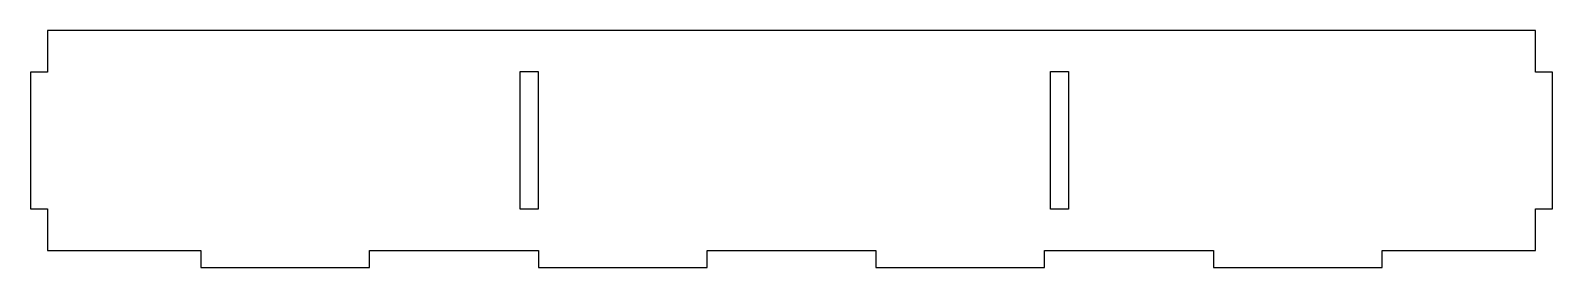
# Model space of a CAD drawing. Header units: millimetres. Extents: x -268 to -1, y -92 to -51.
import ezdxf

# ---------------------------------------------------------------- set-up
doc = ezdxf.new("R2010")
doc.units = ezdxf.units.MM
doc.layers.get('0').update_dxf_attribs({"linetype": 'CONTINUOUS'})

msp = doc.modelspace()

# ---------------------------------------------------------------- linework, layer by layer
for points in [[(-4, -82.07), (-1, -82.07), (-1, -58.07), (-4, -58.07), (-4, -50.76), (-265, -50.76), (-265, -58.07), (-268, -58.07), (-268, -82.07), (-265, -82.07), (-265, -89.37), (-238.1, -89.37), (-238.1, -92.37), (-208.5, -92.37), (-208.5, -89.37), (-178.9, -89.37), (-178.9, -92.37), (-149.3, -92.37), (-149.3, -89.37), (-119.7, -89.37), (-119.7, -92.37), (-90.1, -92.37), (-90.1, -89.37), (-60.5, -89.37), (-60.5, -92.37), (-30.9, -92.37), (-30.9, -89.37), (-4, -89.37)], [(-182.08, -82.15), (-182.08, -57.99), (-178.92, -57.99), (-178.92, -82.15)], [(-89.08, -82.15), (-89.08, -57.99), (-85.92, -57.99), (-85.92, -82.15)]]:
    msp.add_lwpolyline(points, close=True)

doc.saveas('drawing.dxf')
